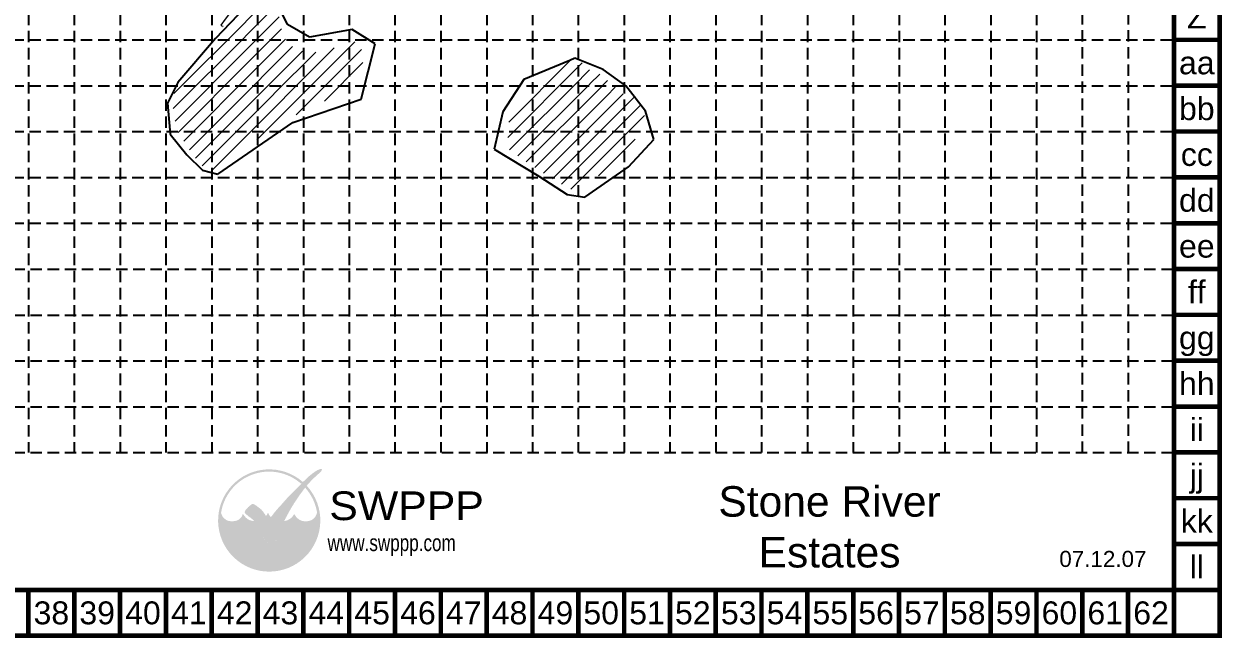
# Model space of a CAD drawing. Header units: inches. Extents: x 5793 to 8686, y 17256 to 19065.
# Drawn here: x 7506 to 8686, y 17256 to 17860 of the extents above; entities that cross this region are included whole.
import ezdxf
from ezdxf.enums import TextEntityAlignment as Align

# ---------------------------------------------------------------- set-up
doc = ezdxf.new("R2010")
doc.units = ezdxf.units.IN
doc.header["$MEASUREMENT"] = 0
for name, pattern in [('DASHED2', [0.375, 0.25, -0.125]), ('HIDDEN', [0.375, 0.25, -0.125]), ('LTP068', [100, 100, 0])]:
    doc.linetypes.add(name, pattern=pattern)
for name, color, linetype in [('BASE', 7, 'Continuous'), ('E-Cont-Inter', 253, 'DASHED2'), ('E-WHatch', 5, 'LTP068'), ('GRID', 254, 'HIDDEN'), ('LOGO', 7, 'Continuous')]:
    doc.layers.add(name, color=color, linetype=linetype)
doc.styles.add('LOGO1', font='ROCKEB.TTF', dxfattribs={"height": 25})
doc.styles.get("Standard").update_dxf_attribs({"font": 'ARIAL.TTF'})

# ---------------------------------------------------------------- blocks, each defined once
blk = doc.blocks.new('LTP089')
at = {"layer": 'E-Cont-Inter', "color": 2, "flags": 128}
blk.add_lwpolyline([(0, 0), (0, 0.5)], dxfattribs=at)

msp = doc.modelspace()

# ---------------------------------------------------------------- hatches: boundary and pattern name
at = {"layer": 'LOGO'}
h = msp.add_hatch(color=170, dxfattribs=at)
h.paths.add_polyline_path([(7744, 17351), (7743.4, 17351.6), (7743, 17352.1), (7742.7, 17352.5), (7742.3, 17353.1), (7741.9, 17353.8), (7741.5, 17354.5), (7741.3, 17355), (7741.1, 17355.5), (7740.8, 17356), (7740.6, 17356.5), (7740.3, 17357.3), (7739.9, 17358.2), (7739.6, 17358.9), (7739.5, 17359.3), (7739.3, 17359.8), (7739.2, 17360.2), (7739, 17360.6), (7738.8, 17361.1), (7738.6, 17361.5), (7738.4, 17362), (7738.2, 17362.5), (7738, 17363), (7737.8, 17363.5), (7737.5, 17364), (7737.2, 17364.6), (7737, 17365.1), (7736.7, 17365.6), (7736.4, 17366.1), (7736.1, 17366.6), (7735.8, 17367.1), (7735.5, 17367.6), (7735.2, 17368), (7734.8, 17368.5), (7734.5, 17368.9), (7734.2, 17369.3), (7733.9, 17369.7), (7733.6, 17370), (7733.3, 17370.4), (7733, 17370.7), (7732.7, 17371), (7731.9, 17371), (7730.9, 17371.1), (7730.1, 17371.3), (7729.6, 17371.4), (7729, 17371.5), (7728.5, 17371.7), (7727.7, 17372), (7726.8, 17372.5), (7725.9, 17373.1), (7725.1, 17373.8), (7724.4, 17374.4), (7723.8, 17375.1), (7723.2, 17375.8), (7722.8, 17376.4), (7722.5, 17376.8), (7722.3, 17377.1), (7722.2, 17377.3), (7722, 17377.5), (7721.9, 17377.6), (7721.8, 17377.7), (7721.7, 17377.8), (7721.6, 17377.8), (7721.6, 17377.8), (7721.5, 17377.8), (7721.5, 17377.7), (7721.4, 17377.6), (7721.4, 17377.5), (7721.3, 17377.3), (7721.2, 17376.9), (7721, 17376.3), (7720.7, 17375.7), (7720.5, 17375.2), (7720.1, 17374.7), (7719.7, 17374.2), (7719.2, 17373.7), (7718.7, 17373.2), (7718.1, 17372.8), (7717.5, 17372.3), (7716.8, 17372), (7716.1, 17371.6), (7715.4, 17371.3), (7714.6, 17371.1), (7713.8, 17370.9), (7712.9, 17370.8), (7711.9, 17370.7), (7710.9, 17370.7), (7709.9, 17370.7), (7708.9, 17370.8), (7708.1, 17370.9), (7707.2, 17371.1), (7706.4, 17371.4), (7705.7, 17371.8), (7704.9, 17372.2), (7704.1, 17372.8), (7703.3, 17373.4), (7702.8, 17373.9), (7702.4, 17374.3), (7702.1, 17374.7), (7701.7, 17375.2), (7701.4, 17375.7), (7701.1, 17376.3), (7700.8, 17377), (7700.5, 17377.8), (7700.1, 17378.7, -0.595729), (7779, 17407.6), (7779.7, 17408.2), (7780.2, 17408.8), (7780.7, 17409.3, 37.93689), (7784.5, 17405.6), (7784.3, 17405.3), (7783.8, 17404.8), (7783.4, 17404.3), (7783, 17403.7, -0.146449), (7794.7, 17378.9), (7794.4, 17378.5), (7794.3, 17378), (7794.1, 17377.6), (7793.9, 17377.2), (7793.7, 17376.6), (7793.4, 17376), (7793.1, 17375.4), (7792.8, 17374.9), (7792.4, 17374.4), (7792, 17374), (7791.6, 17373.5), (7791.1, 17373.1), (7790.6, 17372.7), (7790, 17372.4), (7789.5, 17372), (7788.9, 17371.7), (7788.2, 17371.5), (7787.6, 17371.3), (7787, 17371.1), (7786.3, 17370.9), (7785.6, 17370.8), (7784.9, 17370.7), (7784.1, 17370.6), (7783.4, 17370.6), (7782.7, 17370.6), (7781.9, 17370.7), (7781.1, 17370.8), (7780.3, 17371), (7779.5, 17371.2), (7778.7, 17371.5), (7777.9, 17371.8), (7777.2, 17372.2), (7776.5, 17372.7), (7775.9, 17373.2), (7775.3, 17373.8), (7774.6, 17374.4), (7774.1, 17375), (7773.6, 17375.7), (7773.2, 17376.2), (7773, 17376.7), (7772.8, 17376.9), (7772.7, 17377.2), (7772.6, 17377.3), (7772.5, 17377.5), (7772.4, 17377.6), (7772.3, 17377.7), (7772.2, 17377.7), (7772.1, 17377.6), (7772.1, 17377.6), (7772, 17377.5), (7771.9, 17377.4), (7771.8, 17377.3), (7771.7, 17377.1), (7771.6, 17377), (7771.4, 17376.6), (7771.1, 17376.1), (7770.6, 17375.5), (7770.1, 17374.9), (7769.7, 17374.5), (7769.2, 17374), (7768.7, 17373.6), (7768.2, 17373.2), (7767.5, 17372.8), (7766.8, 17372.4), (7766.1, 17372), (7765.2, 17371.6), (7764.4, 17371.3), (7763.8, 17371.2), (7763.1, 17371), (7762.4, 17370.9), (7762.2, 17370.5), (7762, 17370), (7761.8, 17369.4), (7761.5, 17368.8), (7761.3, 17368.1), (7761, 17367.4), (7760.7, 17366.6), (7760.4, 17365.8), (7760.1, 17365), (7759.8, 17364.1), (7759.4, 17363.3), (7759.1, 17362.4), (7758.8, 17361.6), (7758.5, 17360.8), (7758.2, 17360), (7758, 17359.2), (7757.7, 17358.5), (7757.4, 17357.9), (7757.2, 17357.2), (7757, 17356.7), (7756.8, 17356.2), (7756.5, 17355.4), (7756.2, 17354.6), (7755.8, 17353.9), (7755.4, 17353.3), (7755, 17352.7), (7754.5, 17352.2), (7754.1, 17351.7), (7753.6, 17351.2), (7753.1, 17350.8), (7752.7, 17350.5), (7752.2, 17350.2), (7751.6, 17349.9), (7751.1, 17349.6), (7750.4, 17349.4), (7749.7, 17349.2), (7749, 17349.1), (7748.3, 17349.1), (7747.7, 17349.2), (7747.1, 17349.4), (7746.4, 17349.6), (7745.7, 17349.8), (7745.1, 17350.2), (7744.5, 17350.5)])
h.paths.add_polyline_path([(7747.9, 17376.3), (7746.9, 17377.9), (7746.4, 17379.1), (7746, 17378.3), (7745.1, 17376.8), (7744.4, 17375.9), (7744.5, 17375.8), (7744.6, 17375.5), (7744.7, 17375.3), (7744.9, 17375.1), (7745, 17374.9), (7745.1, 17374.8), (7745.2, 17374.6), (7745.3, 17374.5), (7745.4, 17374.4), (7745.5, 17374.3), (7745.6, 17374.2), (7745.7, 17374.1), (7745.8, 17374.1), (7745.9, 17374), (7746, 17373.9), (7746.1, 17373.9), (7746.3, 17373.8), (7746.4, 17373.8), (7746.5, 17373.8), (7746.6, 17373.7), (7746.7, 17373.7), (7746.8, 17373.7), (7746.9, 17373.7), (7747, 17373.7), (7747.1, 17373.7), (7747.2, 17373.7), (7747.3, 17373.7), (7747.4, 17373.7), (7747.5, 17373.7), (7747.6, 17373.7), (7747.7, 17373.7), (7747.8, 17373.7), (7747.9, 17373.8), (7748, 17373.8), (7748.1, 17373.8), (7748.2, 17373.9), (7748.2, 17373.9), (7748.3, 17374), (7748.4, 17374), (7748.5, 17374.1), (7748.6, 17374.2), (7748.7, 17374.2), (7748.8, 17374.3), (7748.9, 17374.4), (7749, 17374.5), (7749.1, 17374.6), (7749.2, 17374.7), (7749.3, 17374.8), (7748.6, 17375.4)], flags=17)
msp.add_hatch(color=240, dxfattribs=at).paths.add_polyline_path([(7789.4, 17417.1), (7790.4, 17417.9), (7791.3, 17418.5), (7792, 17419.1), (7792.6, 17419.5), (7793.1, 17419.8), (7793.6, 17420.1), (7793.9, 17420.4), (7794.3, 17420.5), (7794.5, 17420.7), (7794.8, 17420.8), (7795, 17420.9), (7795.2, 17421.1), (7795.4, 17421.1), (7795.6, 17421.2), (7795.8, 17421.3), (7796, 17421.4), (7796.1, 17421.4), (7796.3, 17421.5), (7796.5, 17421.6), (7796.6, 17421.6), (7796.8, 17421.7), (7796.9, 17421.7), (7797.1, 17421.8), (7797.2, 17421.8), (7797.4, 17421.9), (7797.5, 17421.9), (7797.6, 17422), (7797.7, 17422), (7797.8, 17422), (7797.9, 17422), (7798, 17422.1), (7798.1, 17422.1), (7798.2, 17422.1), (7798.3, 17422.1), (7798.4, 17422.1), (7798.5, 17422.1), (7798.6, 17422.1), (7798.6, 17422.1), (7798.7, 17422.1), (7798.8, 17422.1), (7798.9, 17422.1), (7798.9, 17422.1), (7799, 17422), (7799, 17422), (7799.1, 17422), (7799.1, 17422), (7799.2, 17422), (7799.2, 17421.9), (7799.2, 17421.9), (7799.3, 17421.9), (7799.3, 17421.8), (7799.3, 17421.8), (7799.3, 17421.8), (7799.4, 17421.7), (7799.4, 17421.7), (7799.4, 17421.6), (7799.4, 17421.5), (7799.4, 17421.5), (7799.4, 17421.4), (7799.4, 17421.3), (7799.4, 17421.3), (7799.4, 17421.2), (7799.4, 17421.1), (7799.4, 17421.1), (7799.3, 17421), (7799.3, 17420.9), (7799.3, 17420.8), (7799.3, 17420.8), (7799.2, 17420.7), (7799.2, 17420.6), (7799.1, 17420.5), (7799, 17420.4), (7799, 17420.3), (7798.9, 17420.2), (7798.8, 17420.1), (7798.7, 17419.9), (7798.6, 17419.8), (7798.5, 17419.7), (7798.4, 17419.5), (7798.3, 17419.4), (7798.1, 17419.2), (7798, 17419), (7797.8, 17418.9), (7797.6, 17418.7), (7797.4, 17418.5), (7797.1, 17418.2), (7796.8, 17417.9), (7796.4, 17417.6), (7796, 17417.3), (7795.6, 17416.9), (7795.1, 17416.5), (7794.6, 17416), (7794, 17415.6), (7793.5, 17415.1), (7793, 17414.6), (7792.5, 17414.1), (7792, 17413.7), (7791.5, 17413.2), (7791, 17412.8), (7790.5, 17412.3), (7790.1, 17411.9), (7789.6, 17411.4), (7789.2, 17410.9), (7788.8, 17410.5), (7788.3, 17410), (7787.9, 17409.5), (7787.4, 17409), (7786.9, 17408.5), (7786.5, 17407.9), (7786, 17407.4), (7785.6, 17406.9), (7785.1, 17406.4), (7784.7, 17405.8), (7784.3, 17405.3), (7783.8, 17404.8), (7783.4, 17404.3), (7782.9, 17403.7), (7782.5, 17403.1), (7782, 17402.5), (7781.5, 17401.9), (7781, 17401.2), (7780.5, 17400.5), (7779.9, 17399.8), (7779.4, 17399), (7778.8, 17398.3), (7778.3, 17397.5), (7777.7, 17396.8), (7777.2, 17396), (7776.7, 17395.3), (7776.2, 17394.5), (7775.7, 17393.8), (7775.2, 17393.1), (7774.7, 17392.3), (7774.2, 17391.6), (7773.7, 17390.8), (7773.2, 17390.1), (7772.7, 17389.3), (7772.1, 17388.5), (7771.6, 17387.7), (7771.1, 17386.8), (7770.6, 17386), (7770.1, 17385.2), (7769.7, 17384.5), (7769.2, 17383.7), (7768.8, 17383), (7768.4, 17382.3), (7768, 17381.6), (7767.6, 17380.9), (7767.3, 17380.3), (7766.9, 17379.6), (7766.5, 17379), (7766.2, 17378.3), (7765.8, 17377.6), (7765.4, 17376.9), (7765.1, 17376.2), (7764.7, 17375.6), (7764.4, 17374.9), (7764, 17374.3), (7763.7, 17373.7), (7763.5, 17373.2), (7763.2, 17372.8), (7763, 17372.4), (7762.9, 17372), (7762.7, 17371.6), (7762.5, 17371.3), (7762.4, 17370.9), (7762.2, 17370.5), (7762, 17370), (7761.8, 17369.4), (7761.5, 17368.8), (7761.3, 17368.1), (7761, 17367.4), (7760.7, 17366.6), (7760.4, 17365.8), (7760.1, 17365), (7759.8, 17364.1), (7759.4, 17363.3), (7759.1, 17362.4), (7758.8, 17361.6), (7758.5, 17360.8), (7758.2, 17360), (7758, 17359.2), (7757.7, 17358.5), (7757.4, 17357.9), (7757.2, 17357.2), (7757, 17356.7), (7756.8, 17356.2), (7756.6, 17355.7), (7756.5, 17355.2), (7756.3, 17354.8), (7756.1, 17354.5), (7755.9, 17354.1), (7755.7, 17353.8), (7755.5, 17353.4), (7755.3, 17353.1), (7755.1, 17352.8), (7754.9, 17352.6), (7754.7, 17352.3), (7754.4, 17352.1), (7754.2, 17351.8), (7754, 17351.6), (7753.7, 17351.4), (7753.5, 17351.1), (7753.3, 17350.9), (7753, 17350.8), (7752.8, 17350.6), (7752.5, 17350.4), (7752.3, 17350.2), (7752, 17350.1), (7751.8, 17350), (7751.5, 17349.8), (7751.2, 17349.7), (7751, 17349.6), (7750.7, 17349.5), (7750.4, 17349.4), (7750.2, 17349.3), (7749.9, 17349.3), (7749.7, 17349.2), (7749.5, 17349.2), (7749.2, 17349.1), (7749, 17349.1), (7748.8, 17349.1), (7748.6, 17349.1), (7748.3, 17349.1), (7748.1, 17349.1), (7747.9, 17349.2), (7747.7, 17349.2), (7747.5, 17349.2), (7747.3, 17349.3), (7747.1, 17349.4), (7746.8, 17349.4), (7746.6, 17349.5), (7746.4, 17349.6), (7746.2, 17349.7), (7746, 17349.7), (7745.8, 17349.8), (7745.6, 17349.9), (7745.3, 17350), (7745.1, 17350.2), (7744.9, 17350.3), (7744.7, 17350.4), (7744.5, 17350.6), (7744.3, 17350.7), (7744.2, 17350.9), (7744, 17351), (7743.8, 17351.2), (7743.6, 17351.4), (7743.5, 17351.6), (7743.3, 17351.8), (7743.1, 17352), (7742.9, 17352.2), (7742.8, 17352.4), (7742.6, 17352.7), (7742.4, 17353), (7742.2, 17353.3), (7742, 17353.7), (7741.8, 17354.1), (7741.5, 17354.5), (7741.3, 17355), (7741.1, 17355.5), (7740.8, 17356), (7740.6, 17356.5), (7740.4, 17357), (7740.2, 17357.5), (7740, 17358), (7739.8, 17358.4), (7739.6, 17358.9), (7739.5, 17359.3), (7739.3, 17359.8), (7739.2, 17360.2), (7739, 17360.6), (7738.8, 17361.1), (7738.6, 17361.5), (7738.4, 17362), (7738.2, 17362.5), (7738, 17363), (7737.8, 17363.5), (7737.5, 17364), (7737.2, 17364.6), (7737, 17365.1), (7736.7, 17365.6), (7736.4, 17366.1), (7736.1, 17366.6), (7735.8, 17367.1), (7735.5, 17367.6), (7735.2, 17368), (7734.8, 17368.5), (7734.5, 17368.9), (7734.2, 17369.3), (7733.9, 17369.7), (7733.6, 17370), (7733.3, 17370.4), (7733, 17370.7), (7732.7, 17371.1), (7732.3, 17371.4), (7732, 17371.7), (7731.6, 17372.1), (7731.2, 17372.4), (7730.8, 17372.7), (7730.4, 17373.1), (7730, 17373.4), (7729.5, 17373.8), (7729.1, 17374.1), (7728.7, 17374.5), (7728.3, 17374.8), (7727.8, 17375.1), (7727.4, 17375.4), (7727, 17375.8), (7726.7, 17376), (7726.3, 17376.3), (7726, 17376.6), (7725.7, 17376.8), (7725.4, 17377), (7725.2, 17377.2), (7724.9, 17377.4), (7724.7, 17377.6), (7724.6, 17377.7), (7724.4, 17377.8), (7724.3, 17378), (7724.2, 17378.1), (7724.1, 17378.2), (7724, 17378.3), (7723.9, 17378.4), (7723.8, 17378.5), (7723.7, 17378.7), (7723.7, 17378.8), (7723.6, 17378.9), (7723.6, 17379), (7723.5, 17379.1), (7723.5, 17379.3), (7723.5, 17379.4), (7723.5, 17379.6), (7723.5, 17379.7), (7723.5, 17379.8), (7723.5, 17380), (7723.5, 17380.1), (7723.5, 17380.2), (7723.6, 17380.4), (7723.6, 17380.5), (7723.7, 17380.6), (7723.7, 17380.8), (7723.8, 17380.9), (7723.9, 17381.1), (7724, 17381.3), (7724.1, 17381.5), (7724.3, 17381.7), (7724.4, 17381.9), (7724.6, 17382.1), (7724.8, 17382.3), (7724.9, 17382.5), (7725.2, 17382.8), (7725.4, 17383), (7725.6, 17383.3), (7725.9, 17383.6), (7726.1, 17383.8), (7726.4, 17384.1), (7726.6, 17384.4), (7726.9, 17384.7), (7727.2, 17384.9), (7727.5, 17385.2), (7727.8, 17385.4), (7728.1, 17385.7), (7728.4, 17385.9), (7728.6, 17386.1), (7728.9, 17386.3), (7729.1, 17386.5), (7729.4, 17386.7), (7729.6, 17386.9), (7729.8, 17387), (7730, 17387.1), (7730.1, 17387.2), (7730.3, 17387.3), (7730.4, 17387.4), (7730.6, 17387.5), (7730.7, 17387.5), (7730.8, 17387.6), (7730.9, 17387.6), (7731, 17387.6), (7731.2, 17387.7), (7731.3, 17387.7), (7731.4, 17387.7), (7731.5, 17387.7), (7731.6, 17387.7), (7731.7, 17387.7), (7731.8, 17387.6), (7732, 17387.6), (7732.1, 17387.6), (7732.2, 17387.5), (7732.3, 17387.5), (7732.4, 17387.4), (7732.5, 17387.4), (7732.7, 17387.3), (7732.8, 17387.3), (7732.9, 17387.2), (7733.1, 17387.1), (7733.2, 17387), (7733.4, 17386.9), (7733.6, 17386.8), (7733.8, 17386.7), (7734, 17386.5), (7734.3, 17386.4), (7734.6, 17386.2), (7734.9, 17386), (7735.2, 17385.7), (7735.5, 17385.5), (7735.8, 17385.2), (7736.2, 17385), (7736.5, 17384.7), (7736.9, 17384.5), (7737.3, 17384.2), (7737.6, 17383.9), (7738, 17383.6), (7738.3, 17383.4), (7738.7, 17383.1), (7739, 17382.8), (7739.3, 17382.5), (7739.7, 17382.2), (7740, 17381.9), (7740.3, 17381.5), (7740.6, 17381.2), (7740.9, 17380.9), (7741.2, 17380.5), (7741.4, 17380.2), (7741.7, 17379.8), (7742, 17379.5), (7742.3, 17379.1), (7742.5, 17378.7), (7742.8, 17378.4), (7743.1, 17378), (7743.3, 17377.6), (7743.5, 17377.3), (7743.7, 17377), (7743.9, 17376.6), (7744.1, 17376.3), (7744.3, 17376.1), (7744.5, 17375.8), (7744.6, 17375.5), (7744.7, 17375.3), (7744.9, 17375.1), (7745, 17374.9), (7745.1, 17374.8), (7745.2, 17374.6), (7745.3, 17374.5), (7745.4, 17374.4), (7745.5, 17374.3), (7745.6, 17374.2), (7745.7, 17374.1), (7745.8, 17374.1), (7745.9, 17374), (7746, 17373.9), (7746.1, 17373.9), (7746.3, 17373.8), (7746.4, 17373.8), (7746.5, 17373.8), (7746.6, 17373.7), (7746.7, 17373.7), (7746.8, 17373.7), (7746.9, 17373.7), (7747, 17373.7), (7747.1, 17373.7), (7747.2, 17373.7), (7747.3, 17373.7), (7747.4, 17373.7), (7747.5, 17373.7), (7747.6, 17373.7), (7747.7, 17373.7), (7747.8, 17373.7), (7747.9, 17373.8), (7748, 17373.8), (7748.1, 17373.8), (7748.2, 17373.9), (7748.2, 17373.9), (7748.3, 17374), (7748.4, 17374), (7748.5, 17374.1), (7748.6, 17374.2), (7748.7, 17374.2), (7748.8, 17374.3), (7748.9, 17374.4), (7749, 17374.5), (7749.1, 17374.6), (7749.2, 17374.7), (7749.3, 17374.8), (7749.4, 17375), (7749.5, 17375.1), (7749.7, 17375.3), (7749.8, 17375.4), (7749.9, 17375.6), (7750.1, 17375.8), (7750.2, 17376), (7750.4, 17376.2), (7750.5, 17376.5), (7750.7, 17376.7), (7750.9, 17377), (7751.1, 17377.3), (7751.3, 17377.5), (7751.6, 17377.8), (7751.8, 17378.2), (7752.1, 17378.5), (7752.3, 17378.8), (7752.6, 17379.2), (7752.9, 17379.5), (7753.2, 17379.9), (7753.5, 17380.3), (7753.9, 17380.7), (7754.2, 17381.1), (7754.6, 17381.6), (7755, 17382), (7755.4, 17382.5), (7755.8, 17383), (7756.2, 17383.4), (7756.6, 17384), (7757.1, 17384.5), (7757.6, 17385), (7758.1, 17385.5), (7758.6, 17386.1), (7759.1, 17386.6), (7759.6, 17387.1), (7760, 17387.7), (7760.5, 17388.2), (7761, 17388.7), (7761.4, 17389.2), (7761.8, 17389.7), (7762.3, 17390.1), (7762.7, 17390.6), (7763.1, 17391.1), (7763.5, 17391.6), (7763.9, 17392), (7764.4, 17392.5), (7764.8, 17393), (7765.3, 17393.5), (7765.7, 17394), (7766.2, 17394.6), (7766.7, 17395.1), (7767.2, 17395.6), (7767.8, 17396.2), (7768.3, 17396.8), (7768.9, 17397.3), (7769.5, 17397.9), (7770, 17398.5), (7770.6, 17399.1), (7771.2, 17399.7), (7771.7, 17400.2), (7772.3, 17400.8), (7772.8, 17401.3), (7773.4, 17401.8), (7773.9, 17402.3), (7774.4, 17402.8), (7774.8, 17403.3), (7775.3, 17403.8), (7775.8, 17404.3), (7776.3, 17404.7), (7776.7, 17405.2), (7777.2, 17405.7), (7777.7, 17406.2), (7778.2, 17406.7), (7778.7, 17407.2), (7779.2, 17407.7), (7779.7, 17408.2), (7780.2, 17408.8), (7780.7, 17409.3), (7781.2, 17409.8), (7781.8, 17410.3), (7782.3, 17410.8), (7782.8, 17411.3), (7783.3, 17411.8), (7783.9, 17412.3), (7784.4, 17412.8), (7784.9, 17413.3), (7785.4, 17413.8), (7786, 17414.3), (7786.5, 17414.8), (7787.2, 17415.3), (7787.8, 17415.9), (7788.6, 17416.5)])

# ---------------------------------------------------------------- linework, layer by layer
at = {"layer": 'BASE', "color": 9}
msp.add_line((8638.6, 19017.9), (8638.6, 17303.1), dxfattribs=at)
at = {"layer": 'BASE', "const_width": 4.51}
for points in [[(5795.7, 17258), (8683.7, 17258), (8683.7, 19063), (5795.7, 19063)], [(5840.8, 17303.1), (8638.6, 17303.1), (8638.6, 19017.9), (5840.8, 19017.9)]]:
    msp.add_lwpolyline(points, close=True, dxfattribs=at)
for points in [[(8683.7, 17844.6), (8638.6, 17844.6)], [(8683.7, 17799.5), (8638.6, 17799.5)], [(8683.7, 17754.4), (8638.6, 17754.4)], [(8683.7, 17709.2), (8638.6, 17709.2)], [(8683.7, 17664.1), (8638.6, 17664.1)], [(8683.7, 17619), (8638.6, 17619)], [(8683.7, 17573.9), (8638.6, 17573.9)], [(8683.7, 17528.7), (8638.6, 17528.7)], [(8683.7, 17483.6), (8638.6, 17483.6)], [(8683.7, 17438.5), (8638.6, 17438.5)], [(8683.7, 17393.4), (8638.6, 17393.4)], [(8683.7, 17348.2), (8638.6, 17348.2)], [(7510.4, 17258), (7510.4, 17303.1)], [(7555.6, 17258), (7555.6, 17303.1)], [(7600.7, 17258), (7600.7, 17303.1)], [(7645.8, 17258), (7645.8, 17303.1)], [(7690.9, 17258), (7690.9, 17303.1)], [(7736.1, 17258), (7736.1, 17303.1)], [(7781.2, 17258), (7781.2, 17303.1)], [(7826.3, 17258), (7826.3, 17303.1)], [(7871.4, 17258), (7871.4, 17303.1)], [(7916.6, 17258), (7916.6, 17303.1)], [(7961.7, 17258), (7961.7, 17303.1)], [(8006.8, 17258), (8006.8, 17303.1)], [(8051.9, 17258), (8051.9, 17303.1)], [(8097.1, 17258), (8097.1, 17303.1)], [(8142.2, 17258), (8142.2, 17303.1)], [(8187.3, 17258), (8187.3, 17303.1)], [(8232.4, 17258), (8232.4, 17303.1)], [(8277.6, 17258), (8277.6, 17303.1)], [(8322.7, 17258), (8322.7, 17303.1)], [(8367.8, 17258), (8367.8, 17303.1)], [(8412.9, 17258), (8412.9, 17303.1)], [(8458.1, 17258), (8458.1, 17303.1)], [(8503.2, 17258), (8503.2, 17303.1)], [(8548.3, 17258), (8548.3, 17303.1)], [(8593.4, 17258), (8593.4, 17303.1)], [(8683.7, 17303.1), (8638.6, 17303.1)], [(8638.6, 17258), (8638.6, 17303.1)]]:
    msp.add_lwpolyline(points, dxfattribs=at)
at = {"layer": 'E-Cont-Inter', "color": 35, "linetype": 'Continuous', "lineweight": 0}
msp.add_polyline3d([(7724.1, 17891, 534), (7721.3, 17887.9, 534), (7713.5, 17877, 534), (7704.2, 17864.9, 534), (7699.9, 17859.2, 534)], dxfattribs=at)
at = {"layer": 'E-WHatch', "color": 35, "ltscale": 500}
for points in [[(7697, 17712.4), (7770.7, 17763.2), (7838, 17786.1), (7852, 17840.8), (7829.1, 17854.8), (7787.2, 17847.1), (7765.6, 17859.8), (7747.8, 17896.7), (7723.7, 17876.4), (7694.5, 17845.9), (7657.6, 17802.6), (7647.4, 17782.3), (7650, 17751.8), (7666.5, 17731.5), (7681.7, 17716.2)], [(8043.6, 17824.2), (7998.2, 17805.5), (7977.7, 17773.8), (7969, 17737.1), (8013.1, 17710.4), (8041.1, 17692.3), (8058.5, 17689.8), (8101.4, 17719.7), (8126.3, 17746.4), (8118.2, 17774.4), (8098.9, 17799.3), (8076.5, 17815.5), (8048.6, 17826.7)]]:
    msp.add_lwpolyline(points, close=True, dxfattribs=at)
at = {"layer": 'E-WHatch', "lineweight": 9}
for points in [[(7653.7, 17791.8, 531.3), (7750.7, 17888.8, 531.3)], [(7653.1, 17777, 531.3), (7755.6, 17879.6, 531.3)], [(7654.9, 17764.7, 531.3), (7757.5, 17867.4, 531.3)], [(7657.8, 17753.5, 531.3), (7759.8, 17855.5, 531.3)], [(7663.4, 17744.9, 531.3), (7763.7, 17845.2, 531.3)], [(7735.2, 17746.1, 531.3), (7831.7, 17842.6, 531.3)], [(7668.9, 17736.3, 531.3), (7770.6, 17838, 531.3)], [(7675, 17728.3, 531.3), (7780.2, 17833.4, 531.3)], [(7681.4, 17720.6, 531.3), (7793.3, 17832.5, 531.3)], [(7692, 17716.9, 531.3), (7811.6, 17836.6, 531.3)], [(7774, 17770.7, 531.3), (7838.5, 17835.2, 531.3)], [(7801.9, 17784.4, 531.3), (7839.7, 17822.3, 531.3)], [(7982.5, 17748.6, 538.3), (8055.8, 17821.9, 538.3)], [(7983.4, 17763.7, 538.3), (8045.5, 17825.8, 538.3)], [(7984.3, 17736.3, 538.3), (8062.9, 17815, 538.3)], [(7992.5, 17730.4, 538.3), (8073.1, 17811, 538.3)], [(8000.7, 17724.4, 538.3), (8080.8, 17804.6, 538.3)], [(8009.2, 17718.8, 538.3), (8088.4, 17798, 538.3)], [(8017.8, 17713.3, 538.3), (8096, 17791.5, 538.3)], [(8026.5, 17707.8, 538.3), (8107.8, 17789.1, 538.3)], [(8035.3, 17702.4, 538.3), (8113.6, 17780.8, 538.3)], [(8044.7, 17697.7, 538.3), (8117.3, 17770.3, 538.3)], [(8071.8, 17710.7, 538.3), (8108.1, 17747, 538.3)]]:
    msp.add_polyline3d(points, dxfattribs=at)
at = {"layer": 'GRID', "color": 252, "linetype": 'HIDDEN', "ltscale": 45}
for p, q in [((7510.4, 19017.9), (7510.4, 17438.3)), ((7555.6, 19017.9), (7555.6, 17438.3)), ((7600.7, 19017.9), (7600.7, 17438.3)), ((7645.8, 19017.9), (7645.8, 17438.3)), ((7690.9, 19017.9), (7690.9, 17438.3)), ((7736.1, 19017.9), (7736.1, 17438.3)), ((7781.2, 19017.9), (7781.2, 17438.3)), ((7826.3, 19017.9), (7826.3, 17438.3)), ((7871.4, 19017.9), (7871.4, 17438.3)), ((7916.6, 19017.9), (7916.6, 17438.3)), ((7961.7, 19017.9), (7961.7, 17438.3)), ((8006.8, 19017.9), (8006.8, 17438.3)), ((8051.9, 19017.9), (8051.9, 17438.3)), ((8097.1, 19017.9), (8097.1, 17438.3)), ((8142.2, 19017.9), (8142.2, 17438.3)), ((8187.3, 19017.9), (8187.3, 17438.3)), ((8232.4, 19017.9), (8232.4, 17438.3)), ((8277.6, 19017.9), (8277.6, 17438.3)), ((8322.7, 19017.9), (8322.7, 17438.3)), ((8367.8, 19017.9), (8367.8, 17438.3)), ((8412.9, 19017.9), (8412.9, 17438.3)), ((8458.1, 19017.9), (8458.1, 17438.3)), ((8503.2, 19017.9), (8503.2, 17438.3)), ((8548.2, 19018.6), (8548.2, 17438.3)), ((8593.4, 19018.6), (8593.4, 17438.3)), ((5840.8, 17844.6), (8638.6, 17844.6)), ((5840.8, 17799.5), (8638.6, 17799.5)), ((5840.8, 17754.4), (8638.6, 17754.4)), ((5840.8, 17709.2), (8638.6, 17709.2)), ((5840.8, 17664.1), (8638.6, 17664.1)), ((5841.8, 17618.8), (8639.6, 17618.8)), ((5841.8, 17573.7), (8639.6, 17573.7)), ((5841.8, 17528.5), (8639.6, 17528.5)), ((5841.8, 17483.4), (8639.6, 17483.4)), ((5841.8, 17438.3), (8639.6, 17438.3))]:
    msp.add_line(p, q, dxfattribs=at)

# ---------------------------------------------------------------- block references
at = {"layer": 'E-Cont-Inter', "color": 35, "linetype": 'Continuous', "lineweight": 0, "xscale": 4.999799999746484, "yscale": 4.999800000339746, "zscale": 4.999800000002779, "rotation": 232.6428490026697}
msp.add_blockref('LTP089', (7699.9, 17859.2, 534), dxfattribs=at)

# ---------------------------------------------------------------- texts
at = {"color": 0, "insert": (8299.4, 17405.2), "char_height": 30, "width": 385.486, "attachment_point": 2}
msp.add_mtext('Stone River \\PEstates', dxfattribs=at)
at = {"layer": 'BASE'}
for s, height, p in [('Z', 22.6, (8661.1, 17867.2)), ('aa', 22.56, (8661.1, 17822)), ('bb', 22.56, (8661.1, 17776.9)), ('cc', 22.56, (8661.1, 17731.8)), ('dd', 22.56, (8661.1, 17686.7)), ('ee', 22.56, (8661.1, 17641.5)), ('ff', 22.56, (8661.1, 17596.4)), ('gg', 22.56, (8661.1, 17551.3)), ('hh', 22.56, (8661.1, 17506.2)), ('ii', 22.56, (8661.1, 17461)), ('jj', 22.56, (8661.1, 17415.9)), ('kk', 22.56, (8661.1, 17370.8)), ('ll', 22.56, (8661.1, 17325.7)), ('38', 22.56, (7533, 17280.5)), ('39', 22.56, (7578.1, 17280.5)), ('40', 22.56, (7623.2, 17280.5)), ('41', 22.56, (7668.4, 17280.5)), ('42', 22.56, (7713.5, 17280.5)), ('43', 22.56, (7758.6, 17280.5)), ('44', 22.56, (7803.7, 17280.5)), ('45', 22.56, (7848.9, 17280.5)), ('46', 22.56, (7894, 17280.5)), ('47', 22.56, (7939.1, 17280.5)), ('48', 22.56, (7984.2, 17280.5)), ('49', 22.56, (8029.4, 17280.5)), ('50', 22.56, (8074.5, 17280.5)), ('51', 22.56, (8119.6, 17280.5)), ('52', 22.56, (8164.7, 17280.5)), ('53', 22.56, (8209.9, 17280.5)), ('54', 22.56, (8255, 17280.5)), ('55', 22.56, (8300.1, 17280.5)), ('56', 22.56, (8345.2, 17280.5)), ('57', 22.56, (8390.4, 17280.5)), ('58', 22.56, (8435.5, 17280.5)), ('59', 22.56, (8480.6, 17280.5)), ('60', 22.56, (8525.7, 17280.5)), ('61', 22.56, (8570.9, 17280.5)), ('62', 22.56, (8616, 17280.5))]:
    msp.add_text(s, height=height, dxfattribs=at).set_placement(p, align=Align.MIDDLE_CENTER)
msp.add_text('07.12.07', height=15.79, dxfattribs=at).set_placement((8568.6, 17325.7), align=Align.CENTER)
at = {"layer": 'LOGO', "style": 'LOGO1'}
for s, height, width, p in [('SWPPP', 28.27, 1.115, (7806.7, 17371.8)), ('www.swppp.com', 16.346, 0.77, (7805, 17341.3))]:
    msp.add_text(s, height=height, dxfattribs=dict(at, width=width)).set_placement(p)

doc.saveas('drawing.dxf')
